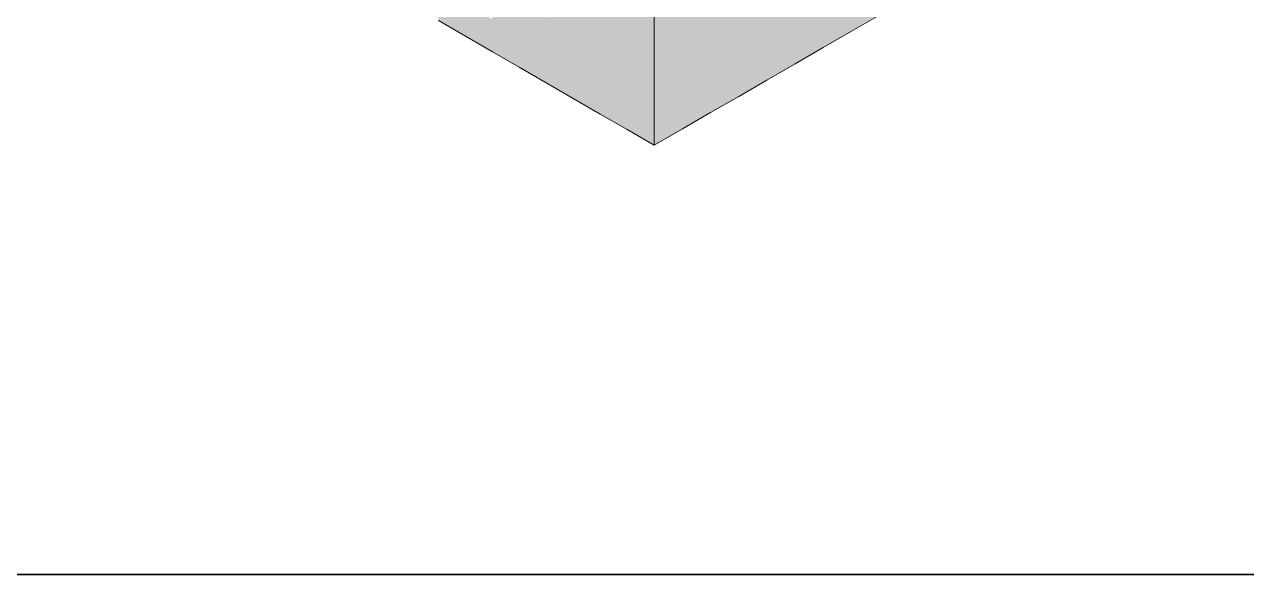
# Model space of a CAD drawing. Header units: metres. Extents: x 349021 to 349543, y 9281040 to 9281959.
# Drawn here: x 349203.228 to 349203.789, y 9281040.95 to 9281041.202 of the extents above; entities that cross this region are included whole.
import ezdxf

# ---------------------------------------------------------------- set-up
doc = ezdxf.new("R2010")
doc.units = ezdxf.units.M
doc.header["$LTSCALE"] = 0.25
doc.layers.add('ISO-3D', color=7, linetype='CONTINUOUS', lineweight=13)
doc.layers.add('ISO-3D-ARISTAS', color=250, linetype='CONTINUOUS', lineweight=13)
doc.layers.add('PANEL', color=5, linetype='CONTINUOUS', lineweight=35, true_color=0x1f4e79)

msp = doc.modelspace()

# ---------------------------------------------------------------- linework, layer by layer
at = {"layer": 'ISO-3D', "true_color": 0xb7aa8e}
for points in [[(349203.41796, 9281041.20414), (349203.43033, 9281041.197), (349203.41796, 9281041.21896), (349203.43033, 9281041.21181)], [(349203.4427, 9281041.20467), (349203.45507, 9281041.19753), (349203.4427, 9281041.21949), (349203.45507, 9281041.21234)], [(349203.46744, 9281041.2052), (349203.47982, 9281041.19806), (349203.46744, 9281041.22002), (349203.47982, 9281041.21287)], [(349203.49219, 9281041.20573), (349203.50456, 9281041.19859), (349203.49219, 9281041.22054), (349203.50456, 9281041.2134)], [(349203.43033, 9281041.197), (349203.4427, 9281041.18986), (349203.43033, 9281041.21181), (349203.4427, 9281041.20467)], [(349203.45507, 9281041.19753), (349203.46744, 9281041.19039), (349203.45507, 9281041.21234), (349203.46744, 9281041.2052)], [(349203.47982, 9281041.19806), (349203.49219, 9281041.19092), (349203.47982, 9281041.21287), (349203.49219, 9281041.20573)], [(349203.50456, 9281041.19859), (349203.51693, 9281041.19144), (349203.50456, 9281041.2134), (349203.51693, 9281041.20626)], [(349203.4427, 9281041.18986), (349203.45507, 9281041.18271), (349203.4427, 9281041.20467), (349203.45507, 9281041.19753)], [(349203.46744, 9281041.19039), (349203.47982, 9281041.18324), (349203.46744, 9281041.2052), (349203.47982, 9281041.19806)], [(349203.49219, 9281041.19092), (349203.50456, 9281041.18377), (349203.49219, 9281041.20573), (349203.50456, 9281041.19859)], [(349203.45507, 9281041.18271), (349203.46744, 9281041.17557), (349203.45507, 9281041.19753), (349203.46744, 9281041.19039)], [(349203.47982, 9281041.18324), (349203.49219, 9281041.1761), (349203.47982, 9281041.19806), (349203.49219, 9281041.19092)], [(349203.50456, 9281041.18377), (349203.51693, 9281041.17663), (349203.50456, 9281041.19859), (349203.51693, 9281041.19144)], [(349203.46744, 9281041.17557), (349203.47982, 9281041.16843), (349203.46744, 9281041.19039), (349203.47982, 9281041.18324)], [(349203.49219, 9281041.1761), (349203.50456, 9281041.16896), (349203.49219, 9281041.19092), (349203.50456, 9281041.18377)], [(349203.50456, 9281041.16896), (349203.51693, 9281041.16181), (349203.50456, 9281041.18377), (349203.51693, 9281041.17663)], [(349203.47982, 9281041.16843), (349203.49219, 9281041.16129), (349203.47982, 9281041.18324), (349203.49219, 9281041.1761)], [(349203.49219, 9281041.16129), (349203.50456, 9281041.15414), (349203.49219, 9281041.1761), (349203.50456, 9281041.16896)], [(349203.50456, 9281041.15414), (349203.51693, 9281041.147), (349203.50456, 9281041.16896), (349203.51693, 9281041.16181)]]:
    msp.add_solid(points, dxfattribs=at)
at = {"layer": 'ISO-3D', "true_color": 0xa4987f}
for points in [[(349203.54279, 9281041.20583), (349203.52986, 9281041.19837), (349203.54279, 9281041.22046), (349203.52986, 9281041.213)], [(349203.56864, 9281041.20612), (349203.55571, 9281041.19866), (349203.56864, 9281041.22076), (349203.55571, 9281041.21329)], [(349203.59449, 9281041.20641), (349203.58157, 9281041.19895), (349203.59449, 9281041.22105), (349203.58157, 9281041.21359)], [(349203.62035, 9281041.20671), (349203.60742, 9281041.19924), (349203.62035, 9281041.22134), (349203.60742, 9281041.21388)], [(349203.52986, 9281041.19837), (349203.51693, 9281041.1909), (349203.52986, 9281041.213), (349203.51693, 9281041.20554)], [(349203.55571, 9281041.19866), (349203.54279, 9281041.1912), (349203.55571, 9281041.21329), (349203.54279, 9281041.20583)], [(349203.58157, 9281041.19895), (349203.56864, 9281041.19149), (349203.58157, 9281041.21359), (349203.56864, 9281041.20612)], [(349203.60742, 9281041.19924), (349203.59449, 9281041.19178), (349203.60742, 9281041.21388), (349203.59449, 9281041.20641)], [(349203.59449, 9281041.19178), (349203.58157, 9281041.18432), (349203.59449, 9281041.20641), (349203.58157, 9281041.19895)], [(349203.54279, 9281041.1912), (349203.52986, 9281041.18373), (349203.54279, 9281041.20583), (349203.52986, 9281041.19837)], [(349203.56864, 9281041.19149), (349203.55571, 9281041.18402), (349203.56864, 9281041.20612), (349203.55571, 9281041.19866)], [(349203.52986, 9281041.18373), (349203.51693, 9281041.17627), (349203.52986, 9281041.19837), (349203.51693, 9281041.1909)], [(349203.55571, 9281041.18402), (349203.54279, 9281041.17656), (349203.55571, 9281041.19866), (349203.54279, 9281041.1912)], [(349203.58157, 9281041.18432), (349203.56864, 9281041.17685), (349203.58157, 9281041.19895), (349203.56864, 9281041.19149)], [(349203.54279, 9281041.17656), (349203.52986, 9281041.1691), (349203.54279, 9281041.1912), (349203.52986, 9281041.18373)], [(349203.56864, 9281041.17685), (349203.55571, 9281041.16939), (349203.56864, 9281041.19149), (349203.55571, 9281041.18402)], [(349203.52986, 9281041.1691), (349203.51693, 9281041.16163), (349203.52986, 9281041.18373), (349203.51693, 9281041.17627)], [(349203.55571, 9281041.16939), (349203.54279, 9281041.16193), (349203.55571, 9281041.18402), (349203.54279, 9281041.17656)], [(349203.54279, 9281041.16193), (349203.52986, 9281041.15446), (349203.54279, 9281041.17656), (349203.52986, 9281041.1691)], [(349203.52986, 9281041.15446), (349203.51693, 9281041.147), (349203.52986, 9281041.1691), (349203.51693, 9281041.16163)]]:
    msp.add_solid(points, dxfattribs=at)
at = {"layer": 'ISO-3D', "true_color": 0xb0aea8}
for points in [[(349203.45618, 9281041.21193), (349203.46856, 9281041.20478), (349203.44326, 9281041.20446), (349203.45563, 9281041.19732)], [(349203.48148, 9281041.21225), (349203.49385, 9281041.2051), (349203.46856, 9281041.20478), (349203.48093, 9281041.19764)], [(349203.50678, 9281041.21257), (349203.51915, 9281041.20543), (349203.49385, 9281041.2051), (349203.50623, 9281041.19796)], [(349203.53208, 9281041.21289), (349203.54445, 9281041.20575), (349203.51915, 9281041.20543), (349203.53152, 9281041.19828)], [(349203.55738, 9281041.21321), (349203.56975, 9281041.20607), (349203.54445, 9281041.20575), (349203.55682, 9281041.1986)], [(349203.58268, 9281041.21353), (349203.59505, 9281041.20639), (349203.56975, 9281041.20607), (349203.58212, 9281041.19892)], [(349203.60798, 9281041.21385), (349203.62035, 9281041.20671), (349203.59505, 9281041.20639), (349203.60742, 9281041.19924)], [(349203.43088, 9281041.21161), (349203.44326, 9281041.20446), (349203.41796, 9281041.20414), (349203.43033, 9281041.197)], [(349203.59505, 9281041.20639), (349203.60742, 9281041.19924), (349203.58212, 9281041.19892), (349203.59449, 9281041.19178)], [(349203.44326, 9281041.20446), (349203.45563, 9281041.19732), (349203.43033, 9281041.197), (349203.4427, 9281041.18986)], [(349203.46856, 9281041.20478), (349203.48093, 9281041.19764), (349203.45563, 9281041.19732), (349203.468, 9281041.19018)], [(349203.49385, 9281041.2051), (349203.50623, 9281041.19796), (349203.48093, 9281041.19764), (349203.4933, 9281041.1905)], [(349203.51915, 9281041.20543), (349203.53152, 9281041.19828), (349203.50623, 9281041.19796), (349203.5186, 9281041.19082)], [(349203.54445, 9281041.20575), (349203.55682, 9281041.1986), (349203.53152, 9281041.19828), (349203.5439, 9281041.19114)], [(349203.56975, 9281041.20607), (349203.58212, 9281041.19892), (349203.55682, 9281041.1986), (349203.5692, 9281041.19146)], [(349203.45563, 9281041.19732), (349203.468, 9281041.19018), (349203.4427, 9281041.18986), (349203.45507, 9281041.18271)], [(349203.48093, 9281041.19764), (349203.4933, 9281041.1905), (349203.468, 9281041.19018), (349203.48037, 9281041.18303)], [(349203.50623, 9281041.19796), (349203.5186, 9281041.19082), (349203.4933, 9281041.1905), (349203.50567, 9281041.18336)], [(349203.53152, 9281041.19828), (349203.5439, 9281041.19114), (349203.5186, 9281041.19082), (349203.53097, 9281041.18368)], [(349203.55682, 9281041.1986), (349203.5692, 9281041.19146), (349203.5439, 9281041.19114), (349203.55627, 9281041.184)], [(349203.58212, 9281041.19892), (349203.59449, 9281041.19178), (349203.5692, 9281041.19146), (349203.58157, 9281041.18432)], [(349203.468, 9281041.19018), (349203.48037, 9281041.18303), (349203.45507, 9281041.18271), (349203.46744, 9281041.17557)], [(349203.4933, 9281041.1905), (349203.50567, 9281041.18336), (349203.48037, 9281041.18303), (349203.49274, 9281041.17589)], [(349203.5186, 9281041.19082), (349203.53097, 9281041.18368), (349203.50567, 9281041.18336), (349203.51804, 9281041.17621)], [(349203.5439, 9281041.19114), (349203.55627, 9281041.184), (349203.53097, 9281041.18368), (349203.54334, 9281041.17653)], [(349203.5692, 9281041.19146), (349203.58157, 9281041.18432), (349203.55627, 9281041.184), (349203.56864, 9281041.17685)], [(349203.55627, 9281041.184), (349203.56864, 9281041.17685), (349203.54334, 9281041.17653), (349203.55571, 9281041.16939)], [(349203.48037, 9281041.18303), (349203.49274, 9281041.17589), (349203.46744, 9281041.17557), (349203.47982, 9281041.16843)], [(349203.50567, 9281041.18336), (349203.51804, 9281041.17621), (349203.49274, 9281041.17589), (349203.50512, 9281041.16875)], [(349203.53097, 9281041.18368), (349203.54334, 9281041.17653), (349203.51804, 9281041.17621), (349203.53041, 9281041.16907)], [(349203.49274, 9281041.17589), (349203.50512, 9281041.16875), (349203.47982, 9281041.16843), (349203.49219, 9281041.16129)], [(349203.51804, 9281041.17621), (349203.53041, 9281041.16907), (349203.50512, 9281041.16875), (349203.51749, 9281041.16161)], [(349203.54334, 9281041.17653), (349203.55571, 9281041.16939), (349203.53041, 9281041.16907), (349203.54279, 9281041.16193)], [(349203.50512, 9281041.16875), (349203.51749, 9281041.16161), (349203.49219, 9281041.16129), (349203.50456, 9281041.15414)], [(349203.53041, 9281041.16907), (349203.54279, 9281041.16193), (349203.51749, 9281041.16161), (349203.52986, 9281041.15446)], [(349203.51749, 9281041.16161), (349203.52986, 9281041.15446), (349203.50456, 9281041.15414), (349203.51693, 9281041.147)]]:
    msp.add_solid(points, dxfattribs=at)
at = {"layer": 'ISO-3D-ARISTAS', "color": 250}
for p, q in [((349203.51693, 9281041.19144), (349203.51693, 9281041.20626)), ((349203.62035, 9281041.20671), (349203.60742, 9281041.19924)), ((349203.62035, 9281041.20671), (349203.60742, 9281041.19924)), ((349203.43033, 9281041.197), (349203.41796, 9281041.20414)), ((349203.41796, 9281041.20414), (349203.43033, 9281041.197)), ((349203.51693, 9281041.1909), (349203.51693, 9281041.20554)), ((349203.4427, 9281041.18986), (349203.43033, 9281041.197)), ((349203.43033, 9281041.197), (349203.4427, 9281041.18986)), ((349203.60742, 9281041.19924), (349203.59449, 9281041.19178)), ((349203.60742, 9281041.19924), (349203.59449, 9281041.19178)), ((349203.45507, 9281041.18271), (349203.4427, 9281041.18986)), ((349203.4427, 9281041.18986), (349203.45507, 9281041.18271)), ((349203.51693, 9281041.17663), (349203.51693, 9281041.19144)), ((349203.51693, 9281041.17627), (349203.51693, 9281041.1909)), ((349203.59449, 9281041.19178), (349203.58157, 9281041.18432)), ((349203.59449, 9281041.19178), (349203.58157, 9281041.18432)), ((349203.58157, 9281041.18432), (349203.56864, 9281041.17685)), ((349203.58157, 9281041.18432), (349203.56864, 9281041.17685)), ((349203.46744, 9281041.17557), (349203.45507, 9281041.18271)), ((349203.45507, 9281041.18271), (349203.46744, 9281041.17557)), ((349203.47982, 9281041.16843), (349203.46744, 9281041.17557)), ((349203.46744, 9281041.17557), (349203.47982, 9281041.16843)), ((349203.51693, 9281041.16181), (349203.51693, 9281041.17663)), ((349203.51693, 9281041.16163), (349203.51693, 9281041.17627)), ((349203.56864, 9281041.17685), (349203.55571, 9281041.16939)), ((349203.56864, 9281041.17685), (349203.55571, 9281041.16939)), ((349203.49219, 9281041.16129), (349203.47982, 9281041.16843)), ((349203.47982, 9281041.16843), (349203.49219, 9281041.16129)), ((349203.55571, 9281041.16939), (349203.54279, 9281041.16193)), ((349203.55571, 9281041.16939), (349203.54279, 9281041.16193)), ((349203.51693, 9281041.147), (349203.51693, 9281041.16181)), ((349203.51693, 9281041.147), (349203.51693, 9281041.16163)), ((349203.54279, 9281041.16193), (349203.52986, 9281041.15446)), ((349203.54279, 9281041.16193), (349203.52986, 9281041.15446)), ((349203.50456, 9281041.15414), (349203.49219, 9281041.16129)), ((349203.49219, 9281041.16129), (349203.50456, 9281041.15414)), ((349203.51693, 9281041.147), (349203.50456, 9281041.15414)), ((349203.50456, 9281041.15414), (349203.51693, 9281041.147)), ((349203.52986, 9281041.15446), (349203.51693, 9281041.147)), ((349203.52986, 9281041.15446), (349203.51693, 9281041.147))]:
    msp.add_line(p, q, dxfattribs=at)
at = {"layer": 'PANEL'}
msp.add_lwpolyline([(349201.25, 9281040.95), (349205.24, 9281040.95), (349205.24, 9281043.16), (349201.25, 9281043.16)], close=True, dxfattribs=at)

doc.saveas('drawing.dxf')
